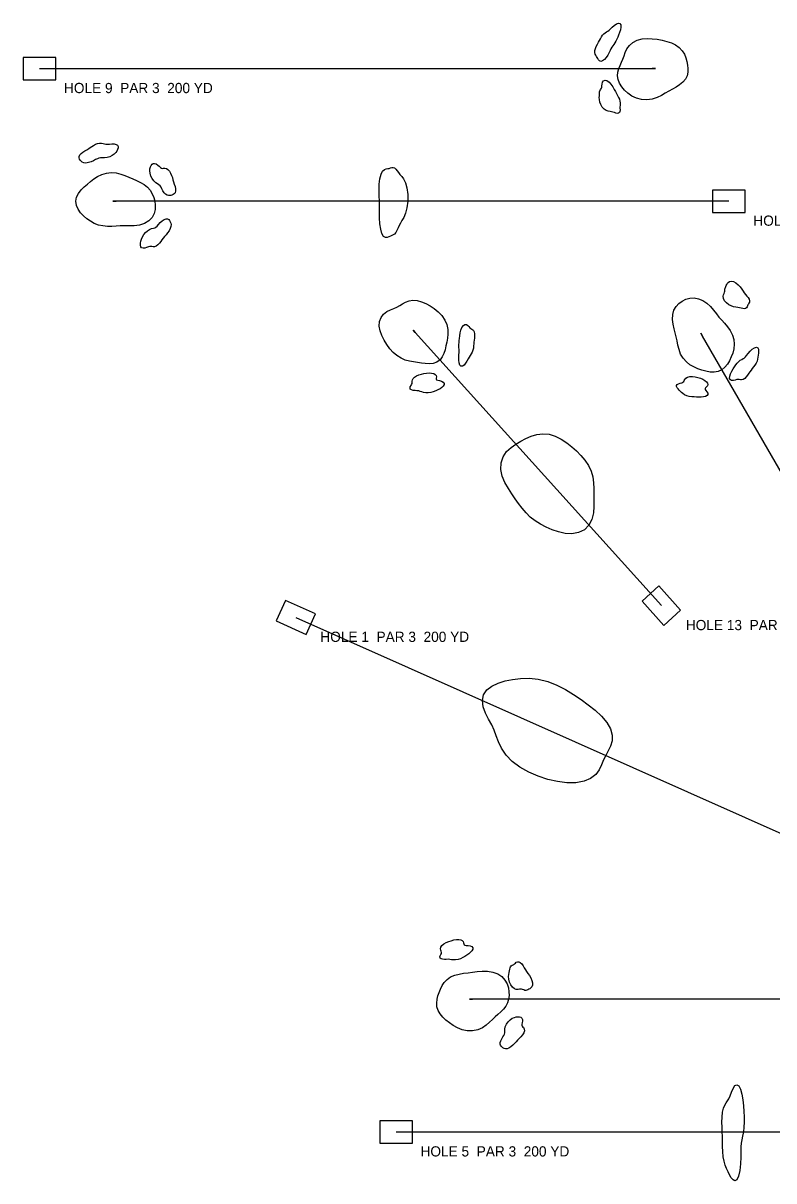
# Model space of a CAD drawing. Extents: x 425811 to 428363, y 1577263 to 1578528.
# Drawn here: x 426805 to 427540, y 1577263 to 1578397 of the extents above; entities that cross this region are included whole.
import ezdxf

# ---------------------------------------------------------------- set-up
doc = ezdxf.new("R2010")
doc.units = 21
for name, color, linetype, true_color in [('L-GOLF-ANNO', 7, 'Continuous', 0xffd23c), ('L-GOLF-BNKR', 7, 'Continuous', 0xd8c088), ('L-GOLF-CL', 7, 'Continuous', 0xffffff), ('L-GOLF-FLAG', 7, 'Continuous', 0xe0262b), ('L-GOLF-GRN', 7, 'Continuous', 0x36b84a), ('L-GOLF-TEE', 7, 'Continuous', 0x8fd16a), ('L-GOLF-WATR', 7, 'Continuous', 0x2b6f9a)]:
    doc.layers.add(name, color=color, linetype=linetype, true_color=true_color)

msp = doc.modelspace()

# ---------------------------------------------------------------- linework, layer by layer
at = {"layer": 'L-GOLF-BNKR'}
for points, elevation in [([(427368.1, 1578362.4), (427367.5, 1578363.5), (427366.8, 1578364.5), (427366, 1578365.5), (427365.4, 1578366.7), (427365, 1578368.2), (427365.1, 1578370.1), (427365.7, 1578372.2), (427366.5, 1578374.3), (427367.6, 1578376.4), (427368.7, 1578378.3), (427369.6, 1578380), (427370.6, 1578381.8), (427371.6, 1578383.5), (427372.7, 1578385.1), (427374, 1578386.5), (427375.3, 1578387.6), (427376.6, 1578388.5), (427377.8, 1578389.2), (427379.1, 1578390.1), (427380.5, 1578391.4), (427382.1, 1578393.1), (427384.1, 1578394.8), (427386.2, 1578396.3), (427388.1, 1578397), (427389.6, 1578396.7), (427390.5, 1578395.3), (427390.6, 1578393.1), (427390.1, 1578390.5), (427389.3, 1578387.9), (427388.4, 1578385.4), (427387.5, 1578383.2), (427386.6, 1578381.3), (427385.7, 1578379.5), (427384.8, 1578377.8), (427383.8, 1578376.2), (427382.7, 1578374.8), (427381.7, 1578373.4), (427380.8, 1578372), (427380, 1578370.3), (427379, 1578368.2), (427377.8, 1578365.8), (427376.3, 1578363.4), (427374.5, 1578361.3), (427372.7, 1578360), (427371.1, 1578359.6), (427369.8, 1578360.1), (427368.8, 1578361.1), (427368.1, 1578362.4)], 74.9), ([(427389.2, 1578309.4), (427388.3, 1578308.7), (427387.1, 1578308.6), (427385.7, 1578308.9), (427384.2, 1578309.5), (427382.8, 1578309.9), (427381.5, 1578310.2), (427380, 1578310.4), (427378.2, 1578310.7), (427376.3, 1578311.4), (427374.2, 1578312.8), (427372.4, 1578314.8), (427370.9, 1578317.2), (427369.9, 1578319.7), (427369.5, 1578322.1), (427369.4, 1578324.1), (427369.5, 1578325.8), (427369.6, 1578327.2), (427369.7, 1578328.6), (427369.8, 1578329.8), (427370.1, 1578330.8), (427370.6, 1578331.7), (427371.1, 1578332.5), (427371.5, 1578333.2), (427371.8, 1578334.3), (427372, 1578335.7), (427372.2, 1578337.4), (427372.7, 1578339.2), (427373.6, 1578340.6), (427375.1, 1578341.1), (427376.9, 1578340.7), (427379, 1578339.2), (427380.9, 1578337.1), (427382.6, 1578334.6), (427384, 1578332.2), (427385.2, 1578330), (427386.3, 1578328), (427387.4, 1578326.1), (427388.4, 1578324.3), (427389.2, 1578322.5), (427389.7, 1578320.7), (427389.9, 1578319.1), (427389.9, 1578317.6), (427389.8, 1578316.3), (427389.7, 1578315), (427389.7, 1578313.6), (427389.8, 1578312.1), (427389.7, 1578310.6), (427389.2, 1578309.4)], 73.5), ([(426860.5, 1578263.8), (426860.1, 1578265.1), (426860.1, 1578266.4), (426860.7, 1578267.9), (426862, 1578269.4), (426863.8, 1578270.8), (426865.8, 1578272), (426867.7, 1578273.1), (426869.5, 1578274.1), (426871, 1578275.1), (426872.5, 1578276.2), (426874.1, 1578277.3), (426876, 1578278.4), (426878.1, 1578279.1), (426880.1, 1578279.5), (426882, 1578279.4), (426883.6, 1578279.1), (426885, 1578278.7), (426886.4, 1578278.4), (426888, 1578278.5), (426890, 1578278.6), (426892.2, 1578278.8), (426894.5, 1578278.7), (426896.4, 1578278.3), (426897.7, 1578277.4), (426898.3, 1578276.2), (426898.3, 1578274.8), (426897.8, 1578273.3), (426897, 1578271.8), (426895.9, 1578270.2), (426894.4, 1578268.7), (426892.5, 1578267.4), (426890.1, 1578266.2), (426887.5, 1578265.5), (426884.9, 1578265.1), (426882.7, 1578265), (426880.9, 1578265), (426879.4, 1578264.9), (426878, 1578264.3), (426876.3, 1578263.4), (426874.3, 1578262.3), (426871.8, 1578261.2), (426869.2, 1578260.4), (426866.8, 1578260), (426864.7, 1578260.2), (426863.2, 1578260.8), (426862, 1578261.7), (426861.2, 1578262.7), (426860.5, 1578263.8)], 71.8), ([(426935.5, 1578259.2), (426937.1, 1578258.1), (426938.5, 1578256.9), (426939.8, 1578255.7), (426940.8, 1578255), (426941.8, 1578254.8), (426942.8, 1578254.9), (426944.1, 1578255), (426945.5, 1578254.7), (426947.1, 1578253.7), (426948.5, 1578252.2), (426949.7, 1578250.2), (426950.7, 1578247.9), (426951.4, 1578245.8), (426952, 1578243.6), (426952.6, 1578241.5), (426953.3, 1578239.3), (426954, 1578237), (426954.4, 1578234.8), (426954.4, 1578232.7), (426954, 1578231), (426953.2, 1578229.9), (426952.1, 1578229.2), (426951, 1578228.7), (426949.9, 1578228.4), (426948.7, 1578228.2), (426947.5, 1578228.2), (426946.2, 1578228.5), (426944.8, 1578229.5), (426943.4, 1578231), (426942.2, 1578232.9), (426941.2, 1578234.8), (426940.3, 1578236.4), (426939.4, 1578237.6), (426938.3, 1578238.6), (426936.9, 1578239.5), (426935.2, 1578240.7), (426933.4, 1578242.5), (426931.7, 1578244.8), (426930.3, 1578247.3), (426929.6, 1578250), (426929.3, 1578252.4), (426929.5, 1578254.5), (426930, 1578256.2), (426930.7, 1578257.7), (426931.6, 1578258.8), (426932.7, 1578259.5), (426934, 1578259.7), (426935.5, 1578259.2)], 73.1), ([(427154.2, 1578222.6), (427154, 1578227.9), (427153.9, 1578233.5), (427154, 1578239.3), (427154.6, 1578244.7), (427155.8, 1578249.1), (427157.3, 1578252.2), (427159, 1578253.8), (427160.7, 1578254.4), (427162.3, 1578254.6), (427163.7, 1578254.7), (427165, 1578255.2), (427166.3, 1578255.6), (427167.6, 1578255.8), (427169, 1578255.3), (427170.3, 1578254.1), (427171.6, 1578252.5), (427172.9, 1578250.7), (427174.3, 1578248.9), (427176, 1578247), (427177.8, 1578244.4), (427179.6, 1578240.7), (427181.1, 1578235.6), (427181.9, 1578229.3), (427181.9, 1578222.6), (427181.1, 1578216.2), (427179.6, 1578210.9), (427177.9, 1578206.8), (427176.2, 1578203.8), (427174.8, 1578201.3), (427173.5, 1578198.9), (427172.4, 1578196.5), (427171.3, 1578194), (427170.2, 1578192), (427168.9, 1578190.5), (427167.6, 1578189.6), (427166.3, 1578189), (427164.9, 1578188.5), (427163.5, 1578187.7), (427161.8, 1578187.1), (427160, 1578187), (427158.2, 1578188.1), (427156.6, 1578190.9), (427155.4, 1578195.2), (427154.6, 1578200.5), (427154.3, 1578206.3), (427154.3, 1578212), (427154.3, 1578217.4), (427154.2, 1578222.6)], 74.2), ([(426947.9, 1578204.7), (426948.7, 1578203.7), (426949.3, 1578202.6), (426949.8, 1578201.2), (426950.1, 1578199.7), (426949.9, 1578197.9), (426949.3, 1578195.9), (426948.3, 1578193.7), (426946.8, 1578191.7), (426945.2, 1578189.8), (426943.7, 1578188.1), (426942.4, 1578186.5), (426941.2, 1578184.9), (426940, 1578183.2), (426938.7, 1578181.5), (426937.2, 1578179.9), (426935.5, 1578178.7), (426933.9, 1578178.1), (426932.5, 1578178), (426931.4, 1578178.2), (426930.3, 1578178.4), (426929.2, 1578178.4), (426927.9, 1578178), (426926.2, 1578177.4), (426924.4, 1578176.8), (426922.7, 1578176.6), (426921.3, 1578177), (426920.4, 1578178), (426920.1, 1578179.5), (426920.2, 1578181.4), (426920.6, 1578183.4), (426921.3, 1578185.5), (426922.3, 1578187.7), (426923.5, 1578189.9), (426925.1, 1578192), (426927.1, 1578193.7), (426929.1, 1578195), (426931.1, 1578195.8), (426932.8, 1578196.3), (426934.1, 1578196.6), (426935.3, 1578197.2), (426936.4, 1578198.2), (426937.8, 1578199.8), (426939.5, 1578201.7), (426941.4, 1578203.5), (426943.4, 1578204.8), (426945.3, 1578205.4), (426946.8, 1578205.4), (426947.9, 1578204.7)], 74), ([(427492.9, 1578138.3), (427493.3, 1578139.1), (427493.8, 1578140), (427494.3, 1578141), (427494.8, 1578142.1), (427495.7, 1578143.2), (427496.9, 1578144.1), (427498.7, 1578144.4), (427500.9, 1578143.9), (427503.3, 1578142.7), (427505.5, 1578140.8), (427507.4, 1578138.7), (427509, 1578136.6), (427510.2, 1578134.6), (427511.4, 1578133), (427512.7, 1578131.4), (427514, 1578129.8), (427515.2, 1578128.2), (427516.1, 1578126.6), (427516.5, 1578125.1), (427516.5, 1578123.8), (427516, 1578122.8), (427515.4, 1578121.9), (427514.9, 1578121.1), (427514.5, 1578120.2), (427514.1, 1578119.2), (427513.5, 1578118.3), (427512.6, 1578117.7), (427511.4, 1578117.4), (427509.9, 1578117.5), (427508.3, 1578117.9), (427506.6, 1578118.3), (427505, 1578118.6), (427503.1, 1578118.9), (427501, 1578119.3), (427498.7, 1578120.1), (427496.2, 1578121.3), (427493.9, 1578123.1), (427492.1, 1578125.2), (427491.1, 1578127.5), (427490.8, 1578129.5), (427491.1, 1578131.1), (427491.6, 1578132.4), (427492.1, 1578133.5), (427492.3, 1578134.5), (427492.4, 1578135.5), (427492.4, 1578136.5), (427492.6, 1578137.5), (427492.9, 1578138.3)], 70.4), ([(427242.7, 1578098.8), (427243.6, 1578098), (427244.6, 1578097.4), (427245.5, 1578096.8), (427246.4, 1578095.9), (427247, 1578094.6), (427247.4, 1578092.8), (427247.4, 1578090.7), (427247.2, 1578088.6), (427246.9, 1578086.6), (427246.7, 1578084.7), (427246.6, 1578082.9), (427246.4, 1578080.9), (427246.2, 1578078.9), (427245.7, 1578076.8), (427244.9, 1578074.9), (427244, 1578073.1), (427243, 1578071.6), (427242, 1578070), (427241, 1578068.2), (427239.9, 1578066.1), (427238.6, 1578064), (427237.1, 1578062.1), (427235.5, 1578061), (427234, 1578061), (427232.8, 1578062.2), (427232.1, 1578064.4), (427231.8, 1578067.1), (427231.9, 1578069.9), (427232, 1578072.3), (427232.2, 1578074.4), (427232.2, 1578076), (427232.1, 1578077.6), (427232, 1578079.1), (427231.9, 1578080.7), (427232, 1578082.4), (427232.2, 1578084.2), (427232.4, 1578086.1), (427232.5, 1578088.3), (427232.8, 1578090.8), (427233.2, 1578093.6), (427233.9, 1578096.4), (427235, 1578099), (427236.4, 1578100.9), (427237.9, 1578101.9), (427239.4, 1578101.8), (427240.7, 1578101), (427241.8, 1578099.9), (427242.7, 1578098.8)], 71.8), ([(427524.6, 1578079), (427525.3, 1578077.6), (427525.4, 1578075.8), (427525.3, 1578073.7), (427525.1, 1578071.8), (427524.8, 1578069.9), (427524.4, 1578068), (427523.9, 1578066.1), (427523.1, 1578064.1), (427521.9, 1578062.1), (427520.6, 1578060.3), (427519.3, 1578058.7), (427518.1, 1578057.2), (427516.9, 1578055.7), (427515.9, 1578054.1), (427514.7, 1578052.3), (427513.3, 1578050.6), (427511.8, 1578049.1), (427510.2, 1578048.2), (427508.8, 1578047.8), (427507.6, 1578047.8), (427506.5, 1578048.1), (427505.3, 1578048.1), (427504, 1578047.9), (427502.4, 1578047.4), (427500.7, 1578047.1), (427499, 1578047.1), (427497.8, 1578047.8), (427497.1, 1578049.2), (427497.2, 1578051.3), (427498, 1578053.7), (427499.1, 1578056.1), (427500.4, 1578058.4), (427501.8, 1578060.5), (427503.2, 1578062.4), (427504.6, 1578064.2), (427506, 1578065.7), (427507.5, 1578066.9), (427508.9, 1578067.8), (427510.2, 1578068.5), (427511.4, 1578069.1), (427512.5, 1578070.1), (427513.7, 1578071.6), (427515.2, 1578073.6), (427517.1, 1578075.8), (427519.3, 1578077.8), (427521.4, 1578079.2), (427523.3, 1578079.6), (427524.6, 1578079)], 70.4), ([(427212.9, 1578047), (427214.8, 1578046.4), (427216.5, 1578045.5), (427217.4, 1578044.3), (427217.5, 1578043), (427216.7, 1578041.6), (427215.3, 1578040.2), (427213.5, 1578039), (427211.4, 1578037.9), (427209.3, 1578036.8), (427206.9, 1578035.9), (427204.4, 1578035.3), (427201.9, 1578034.9), (427199.5, 1578035), (427197.3, 1578035.3), (427195.6, 1578035.9), (427194, 1578036.4), (427192.6, 1578036.8), (427190.9, 1578037.1), (427189.1, 1578037.2), (427187.2, 1578037.4), (427185.5, 1578037.9), (427184.4, 1578038.7), (427184.1, 1578039.7), (427184.4, 1578040.9), (427185.1, 1578042.1), (427185.7, 1578043.1), (427186.1, 1578044.1), (427186.2, 1578045.2), (427186.2, 1578046.4), (427186.4, 1578047.7), (427187.1, 1578049.1), (427188.5, 1578050.5), (427190.4, 1578051.7), (427192.7, 1578052.7), (427195.3, 1578053.4), (427197.8, 1578053.9), (427200.4, 1578054.3), (427202.9, 1578054.5), (427205.2, 1578054.4), (427207.3, 1578054), (427208.8, 1578053.1), (427209.7, 1578052), (427209.9, 1578050.7), (427209.7, 1578049.5), (427209.7, 1578048.5), (427210.1, 1578047.8), (427211.2, 1578047.4), (427212.9, 1578047)], 72.1), ([(427473.2, 1578038.3), (427473.9, 1578037.4), (427474.8, 1578036.1), (427475.6, 1578034.8), (427475.7, 1578033.5), (427475, 1578032.3), (427473.5, 1578031.5), (427471.5, 1578031.1), (427469.2, 1578030.9), (427466.9, 1578030.9), (427464.6, 1578030.9), (427462.3, 1578031), (427459.9, 1578031.1), (427457.4, 1578031.5), (427455.1, 1578032.1), (427453, 1578033.1), (427451.2, 1578034.2), (427449.9, 1578035.4), (427448.7, 1578036.6), (427447.7, 1578037.7), (427446.6, 1578038.8), (427445.6, 1578039.9), (427444.9, 1578041.1), (427444.9, 1578042.2), (427445.6, 1578043.2), (427447, 1578043.9), (427448.6, 1578044.5), (427450.2, 1578044.9), (427451.4, 1578045.3), (427452.2, 1578046), (427452.6, 1578047), (427453.2, 1578048.2), (427454.2, 1578049.4), (427455.8, 1578050.4), (427458, 1578051), (427460.6, 1578051.1), (427463.4, 1578050.8), (427466, 1578050.1), (427468.5, 1578049.3), (427470.8, 1578048.3), (427472.8, 1578047.1), (427474.4, 1578045.9), (427475.4, 1578044.5), (427475.7, 1578043.1), (427475.3, 1578041.8), (427474.4, 1578040.8), (427473.6, 1578039.9), (427473.1, 1578039.1), (427473.2, 1578038.3)], 70.7), ([(427213.7, 1577483.8), (427214.3, 1577485.1), (427214.8, 1577486.1), (427214.9, 1577487.1), (427214.6, 1577488.1), (427214.2, 1577489.3), (427214, 1577490.6), (427214.3, 1577492.2), (427215.4, 1577493.8), (427217.2, 1577495.3), (427219.5, 1577496.6), (427222, 1577497.7), (427224.5, 1577498.5), (427227, 1577499.2), (427229.5, 1577499.6), (427231.8, 1577499.7), (427233.8, 1577499.5), (427235.3, 1577498.8), (427236.2, 1577497.7), (427236.6, 1577496.5), (427236.7, 1577495.4), (427237, 1577494.6), (427237.7, 1577494.1), (427239.1, 1577493.9), (427241, 1577493.8), (427243, 1577493.4), (427244.7, 1577492.7), (427245.7, 1577491.6), (427245.7, 1577490.2), (427244.8, 1577488.7), (427243.4, 1577487.2), (427241.7, 1577485.8), (427239.9, 1577484.5), (427237.9, 1577483.2), (427235.8, 1577482), (427233.6, 1577480.9), (427231.2, 1577480.2), (427228.8, 1577479.8), (427226.6, 1577479.8), (427224.7, 1577479.9), (427223, 1577480.1), (427221.4, 1577480.3), (427219.6, 1577480.2), (427217.8, 1577480.2), (427216, 1577480.3), (427214.5, 1577480.7), (427213.6, 1577481.5), (427213.4, 1577482.6), (427213.7, 1577483.8)], 72.4), ([(427285.8, 1577475.2), (427286.5, 1577475.8), (427287.3, 1577476.6), (427288.1, 1577477.4), (427289.2, 1577477.9), (427290.6, 1577477.9), (427292, 1577477.1), (427293.5, 1577475.7), (427294.8, 1577473.8), (427296, 1577471.9), (427297.1, 1577470), (427298.3, 1577468.2), (427299.6, 1577466.4), (427301.1, 1577464.4), (427302.4, 1577462.1), (427303.5, 1577459.5), (427304.1, 1577457.1), (427304, 1577454.9), (427303.4, 1577453.3), (427302.5, 1577452.2), (427301.4, 1577451.4), (427300.4, 1577450.9), (427299.4, 1577450.4), (427298.5, 1577450.1), (427297.6, 1577449.9), (427296.6, 1577449.9), (427295.5, 1577450.3), (427294.4, 1577450.7), (427293.4, 1577451.1), (427292.4, 1577451.2), (427291.3, 1577451), (427289.9, 1577450.8), (427288.2, 1577450.8), (427286.3, 1577451.5), (427284.4, 1577453), (427282.7, 1577455.2), (427281.5, 1577457.9), (427280.8, 1577460.7), (427280.7, 1577463.3), (427280.9, 1577465.5), (427281.2, 1577467.3), (427281.5, 1577468.9), (427281.8, 1577470.5), (427282.1, 1577471.8), (427282.6, 1577473), (427283.3, 1577473.9), (427284.1, 1577474.4), (427285, 1577474.8), (427285.8, 1577475.2)], 73.3), ([(427294.2, 1577419.9), (427293.9, 1577418.2), (427293.7, 1577416.7), (427293.7, 1577415.6), (427294, 1577414.7), (427294.7, 1577414), (427295.5, 1577413.1), (427296, 1577411.8), (427296.1, 1577410.2), (427295.4, 1577408.2), (427294.3, 1577406.3), (427292.7, 1577404.4), (427291.1, 1577402.8), (427289.5, 1577401.2), (427288, 1577399.6), (427286.4, 1577397.9), (427284.7, 1577396.1), (427282.8, 1577394.5), (427280.9, 1577393.3), (427279.1, 1577392.6), (427277.5, 1577392.5), (427276.2, 1577392.9), (427275.1, 1577393.6), (427274.2, 1577394.3), (427273.4, 1577395.1), (427272.8, 1577396.1), (427272.4, 1577397.3), (427272.5, 1577398.9), (427273, 1577400.6), (427274, 1577402.5), (427275.1, 1577404.3), (427276, 1577405.8), (427276.6, 1577407.1), (427276.8, 1577408.4), (427276.8, 1577409.9), (427276.9, 1577411.9), (427277.4, 1577414.2), (427278.5, 1577416.8), (427280.1, 1577419.2), (427282.1, 1577421.1), (427284.2, 1577422.6), (427286.3, 1577423.4), (427288.2, 1577423.9), (427289.9, 1577424.1), (427291.4, 1577424), (427292.7, 1577423.6), (427293.6, 1577422.7), (427294.1, 1577421.4), (427294.2, 1577419.9)], 74), ([(427510.6, 1577311.2), (427509.8, 1577307.1), (427509.1, 1577303.6), (427508.5, 1577300.3), (427508.1, 1577296.6), (427508, 1577292), (427508, 1577286.4), (427507.7, 1577279.9), (427507, 1577273.4), (427505.9, 1577268), (427504.2, 1577264.5), (427502.3, 1577263.3), (427500.4, 1577264.2), (427498.6, 1577266.4), (427497, 1577269.3), (427495.5, 1577272.3), (427494.1, 1577275.4), (427492.8, 1577278.7), (427491.7, 1577282.5), (427490.8, 1577287), (427490.3, 1577292), (427490, 1577297.1), (427490, 1577302.1), (427490, 1577306.7), (427489.9, 1577311.2), (427489.7, 1577315.8), (427489.6, 1577320.7), (427489.7, 1577325.7), (427490.2, 1577330.5), (427491.1, 1577334.6), (427492.3, 1577337.6), (427493.7, 1577339.8), (427495, 1577341.7), (427496.3, 1577343.8), (427497.5, 1577346.7), (427498.8, 1577350.3), (427500.4, 1577353.9), (427502.2, 1577356.6), (427504.2, 1577357.5), (427506.1, 1577356.3), (427507.8, 1577353), (427509, 1577348.2), (427510, 1577342.6), (427510.6, 1577336.9), (427511, 1577331.3), (427511.3, 1577326), (427511.3, 1577320.8), (427511.1, 1577315.8), (427510.6, 1577311.2)], 69)]:
    msp.add_lwpolyline(points, close=True, dxfattribs=dict(at, elevation=elevation))
at = {"layer": 'L-GOLF-CL'}
for p, q in [((426821.3, 1578352.5, 74.7), (427421.3, 1578352.5, 75.2)), ((427496.3, 1578222.6, 72.9), (426896.3, 1578222.6, 74.8)), ((427430.2, 1577826.6, 72.6), (427189.3, 1578094.1, 74.3)), ((427770.4, 1577571, 71.6), (427470.4, 1578090.6, 72.2)), ((427072.3, 1577815.1, 73.1), (427620.4, 1577571, 70.9)), ((427845.4, 1577441.1, 69.4), (427245.4, 1577441.1, 75)), ((427170.4, 1577311.2, 76.2), (427770.4, 1577311.2, 69.2))]:
    msp.add_line(p, q, dxfattribs=at)
at = {"layer": 'L-GOLF-FLAG'}
for p, q in [((427421.3, 1578352.5, 75.2), (427421.3, 1578352.5, 83.2)), ((426896.3, 1578222.6, 74.8), (426896.3, 1578222.6, 82.8)), ((427189.3, 1578094.1, 74.3), (427189.3, 1578094.1, 82.3)), ((427470.4, 1578090.6, 72.2), (427470.4, 1578090.6, 80.2)), ((427245.4, 1577441.1, 75), (427245.4, 1577441.1, 83))]:
    msp.add_line(p, q, dxfattribs=at)
for points in [[(427421.3, 1578352.5, 83.2), (427424.5, 1578352.5, 82.2), (427421.3, 1578352.5, 81.2)], [(426896.3, 1578222.6, 82.8), (426893.1, 1578222.6, 81.8), (426896.3, 1578222.6, 80.8)], [(427189.3, 1578094.1, 82.3), (427187.2, 1578096.5, 81.3), (427189.3, 1578094.1, 80.3)], [(427470.4, 1578090.6, 80.2), (427468.8, 1578093.4, 79.2), (427470.4, 1578090.6, 78.2)], [(427245.4, 1577441.1, 83), (427242.2, 1577441.1, 82), (427245.4, 1577441.1, 81)]]:
    msp.add_3dface(points, dxfattribs=at)
at = {"layer": 'L-GOLF-GRN'}
for points, elevation in [([(427456.3, 1578352.5), (427456.2, 1578348.9), (427455.4, 1578345.4), (427453.7, 1578342.1), (427451.2, 1578339.1), (427448.1, 1578336.5), (427444.6, 1578334.4), (427441.1, 1578332.4), (427437.6, 1578330.5), (427434.1, 1578328.4), (427430.4, 1578326.2), (427426.1, 1578324.1), (427421.3, 1578322.6), (427416.1, 1578321.8), (427410.8, 1578322.1), (427405.8, 1578323.4), (427401.3, 1578325.5), (427397.4, 1578328.3), (427394.1, 1578331.4), (427391.4, 1578334.7), (427389.3, 1578338.1), (427387.9, 1578341.7), (427387.3, 1578345.4), (427387.5, 1578349), (427388.5, 1578352.5), (427389.8, 1578355.7), (427391.3, 1578358.8), (427392.5, 1578361.8), (427393.7, 1578364.9), (427394.9, 1578368.3), (427396.5, 1578371.8), (427398.9, 1578375.2), (427402.3, 1578378.1), (427406.5, 1578380.3), (427411.3, 1578381.6), (427416.3, 1578382), (427421.3, 1578381.8), (427426.2, 1578381.2), (427430.9, 1578380.4), (427435.5, 1578379.2), (427440, 1578377.7), (427444.2, 1578375.7), (427447.8, 1578373.1), (427450.7, 1578370), (427452.8, 1578366.7), (427454.3, 1578363.1), (427455.2, 1578359.6), (427455.9, 1578356), (427456.3, 1578352.5)], 75.2), ([(426857, 1578222.6), (426857.6, 1578226.6), (426859.4, 1578230.3), (426862, 1578233.7), (426865, 1578236.7), (426868.2, 1578239.4), (426871.4, 1578242), (426874.6, 1578244.5), (426878.2, 1578246.9), (426882.3, 1578248.9), (426886.8, 1578250.2), (426891.5, 1578250.7), (426896.3, 1578250.3), (426900.8, 1578249.2), (426905, 1578247.7), (426908.8, 1578246.2), (426912.6, 1578244.6), (426916.4, 1578242.9), (426920.1, 1578241.1), (426923.7, 1578239), (426927, 1578236.4), (426929.6, 1578233.3), (426931.6, 1578230), (426933.1, 1578226.4), (426934.1, 1578222.6), (426934.6, 1578218.7), (426934.5, 1578214.6), (426933.6, 1578210.6), (426931.6, 1578206.8), (426928.4, 1578203.4), (426924.2, 1578200.9), (426919.3, 1578199.3), (426914.1, 1578198.6), (426909.2, 1578198.4), (426904.6, 1578198.4), (426900.4, 1578198.4), (426896.3, 1578198.3), (426892.1, 1578198), (426887.8, 1578198), (426883.4, 1578198.4), (426879, 1578199.3), (426874.9, 1578200.9), (426871.1, 1578203), (426867.6, 1578205.5), (426864.4, 1578208.3), (426861.5, 1578211.4), (426859.1, 1578214.9), (426857.5, 1578218.6), (426857, 1578222.6)], 74.8), ([(427168.2, 1578117.5), (427171.2, 1578118.9), (427174, 1578120.4), (427176.7, 1578122.1), (427179.8, 1578123.8), (427183.2, 1578125), (427187, 1578125.6), (427191.1, 1578125.3), (427195.4, 1578124.2), (427199.6, 1578122.5), (427203.8, 1578120.3), (427207.9, 1578117.5), (427211.8, 1578114.3), (427215.3, 1578110.6), (427218.1, 1578106.3), (427220.1, 1578101.8), (427221.2, 1578097.1), (427221.3, 1578092.6), (427220.9, 1578088.5), (427220.1, 1578084.6), (427219.3, 1578080.9), (427218.4, 1578077.2), (427217.3, 1578073.6), (427215.7, 1578070.2), (427213.5, 1578067.2), (427210.5, 1578065.1), (427206.9, 1578063.8), (427203, 1578063.4), (427199.1, 1578063.6), (427195.2, 1578064.1), (427191.4, 1578064.7), (427187.6, 1578065.2), (427183.6, 1578066), (427179.5, 1578067.1), (427175.4, 1578068.9), (427171.3, 1578071.4), (427167.6, 1578074.6), (427164.3, 1578078.2), (427161.3, 1578082.2), (427158.7, 1578086.5), (427156.5, 1578091), (427154.8, 1578095.7), (427154, 1578100.4), (427154.3, 1578104.9), (427155.8, 1578108.9), (427158.3, 1578112.1), (427161.5, 1578114.5), (427164.9, 1578116.2), (427168.2, 1578117.5)], 74.3), ([(427450.6, 1578124.9), (427454.3, 1578126.6), (427458.2, 1578127.6), (427462.4, 1578127.9), (427466.7, 1578127.2), (427470.9, 1578125.5), (427474.9, 1578122.9), (427478.4, 1578119.6), (427481.4, 1578116), (427484.1, 1578112.5), (427486.6, 1578109.2), (427489.3, 1578106.2), (427492.1, 1578103.1), (427495, 1578099.7), (427497.7, 1578095.9), (427499.8, 1578091.6), (427501.1, 1578087.1), (427501.5, 1578082.5), (427501.1, 1578078.1), (427500.1, 1578074), (427498.7, 1578070.2), (427497, 1578066.5), (427495, 1578063), (427492.5, 1578060), (427489.5, 1578057.6), (427485.9, 1578056), (427482, 1578055.3), (427478, 1578055.4), (427473.9, 1578056.1), (427469.9, 1578057.2), (427466, 1578058.6), (427462.1, 1578060.3), (427458.2, 1578062.5), (427454.7, 1578065.4), (427451.6, 1578068.9), (427449.1, 1578073), (427447.5, 1578077.4), (427446.4, 1578081.7), (427445.6, 1578085.8), (427444.8, 1578089.7), (427443.8, 1578093.7), (427442.7, 1578097.8), (427441.7, 1578102.3), (427441.1, 1578106.9), (427441.3, 1578111.6), (427442.5, 1578115.8), (427444.6, 1578119.5), (427447.3, 1578122.6), (427450.6, 1578124.9)], 72.2), ([(427210.7, 1577441.1), (427211.5, 1577444.6), (427212.6, 1577447.9), (427213.9, 1577451.2), (427215.5, 1577454.5), (427217.6, 1577457.7), (427220.4, 1577460.6), (427223.8, 1577463), (427227.9, 1577464.7), (427232.2, 1577465.9), (427236.6, 1577466.6), (427241, 1577467.2), (427245.4, 1577467.8), (427250, 1577468.3), (427254.9, 1577468.7), (427260.1, 1577468.7), (427265.2, 1577467.8), (427270, 1577466), (427274, 1577463.3), (427277, 1577460), (427279.1, 1577456.2), (427280.4, 1577452.4), (427281, 1577448.5), (427281.1, 1577444.8), (427280.7, 1577441.1), (427279.6, 1577437.6), (427277.9, 1577434.3), (427275.6, 1577431.4), (427272.9, 1577428.7), (427270.2, 1577426.3), (427267.5, 1577423.9), (427264.8, 1577421.4), (427262, 1577418.7), (427258.8, 1577415.9), (427255, 1577413.3), (427250.5, 1577411.3), (427245.4, 1577410.2), (427240.2, 1577410.2), (427235.1, 1577411.3), (427230.5, 1577413.2), (427226.4, 1577415.5), (427222.7, 1577418.1), (427219.3, 1577420.8), (427216.2, 1577423.7), (427213.6, 1577426.8), (427211.6, 1577430.2), (427210.5, 1577433.8), (427210.3, 1577437.5), (427210.7, 1577441.1)], 75)]:
    msp.add_lwpolyline(points, close=True, dxfattribs=dict(at, elevation=elevation))
at = {"layer": 'L-GOLF-TEE'}
for points, elevation in [([(426837.3, 1578341.5), (426837.3, 1578363.5), (426805.3, 1578363.5), (426805.3, 1578341.5), (426837.3, 1578341.5)], 74.7), ([(427480.3, 1578233.6), (427480.3, 1578211.6), (427512.3, 1578211.6), (427512.3, 1578233.6), (427480.3, 1578233.6)], 72.9), ([(427427.7, 1577845.9), (427411.3, 1577831.1), (427432.7, 1577807.3), (427449.1, 1577822.1), (427427.7, 1577845.9)], 72.6), ([(427082.4, 1577798.5), (427091.4, 1577818.6), (427062.2, 1577831.7), (427053.2, 1577811.6), (427082.4, 1577798.5)], 73.1), ([(427186.4, 1577300.2), (427186.4, 1577322.2), (427154.4, 1577322.2), (427154.4, 1577300.2), (427186.4, 1577300.2)], 76.2)]:
    msp.add_lwpolyline(points, close=True, dxfattribs=dict(at, elevation=elevation))
at = {"layer": 'L-GOLF-WATR'}
for points, elevation in [([(427287.7, 1577984.8), (427292.6, 1577987.7), (427297.5, 1577990.3), (427302.7, 1577992.6), (427308.3, 1577994.3), (427314.2, 1577995), (427320.3, 1577994.4), (427326.4, 1577992.6), (427332.2, 1577989.7), (427337.6, 1577986.1), (427342.5, 1577982.2), (427347.1, 1577978.1), (427351.5, 1577973.7), (427355.4, 1577969), (427358.8, 1577963.8), (427361.4, 1577958.3), (427363, 1577952.6), (427363.7, 1577946.8), (427364, 1577941.2), (427364.1, 1577935.7), (427364.2, 1577929.9), (427364.2, 1577923.8), (427363.7, 1577917.4), (427362.2, 1577911.1), (427359.3, 1577905.4), (427354.9, 1577900.9), (427349.2, 1577898.1), (427342.7, 1577897), (427336, 1577897.4), (427329.4, 1577898.9), (427323.2, 1577901), (427317.4, 1577903.5), (427311.9, 1577906.3), (427306.7, 1577909.5), (427301.9, 1577913.2), (427297.7, 1577917.4), (427293.9, 1577921.9), (427290.5, 1577926.5), (427287.2, 1577931.3), (427283.9, 1577936.1), (427280.4, 1577941.4), (427277.1, 1577947.1), (427274.4, 1577953.4), (427273.1, 1577960), (427273.3, 1577966.5), (427275.3, 1577972.4), (427278.7, 1577977.4), (427283, 1577981.5), (427287.7, 1577984.8)], 70.1), ([(427375.7, 1577680), (427373.6, 1577675.5), (427371.7, 1577670.8), (427369.4, 1577665.9), (427366, 1577661.2), (427361, 1577657.3), (427354.5, 1577654.6), (427346.6, 1577653.2), (427337.8, 1577653.2), (427328.5, 1577654.4), (427319, 1577656.5), (427309.5, 1577659.5), (427300.3, 1577663.4), (427291.7, 1577668.3), (427284.1, 1577674), (427278.1, 1577680.3), (427273.7, 1577686.9), (427270.7, 1577693.2), (427268.5, 1577699.1), (427266.5, 1577704.6), (427264.1, 1577710), (427261.1, 1577715.5), (427258.1, 1577721.4), (427255.8, 1577727.6), (427255, 1577733.7), (427256.2, 1577739.4), (427259.4, 1577744.1), (427264.3, 1577747.9), (427270.4, 1577750.7), (427277.2, 1577752.9), (427284.5, 1577754.4), (427292.3, 1577755.4), (427300.8, 1577755.5), (427309.7, 1577754.5), (427318.9, 1577752.2), (427327.9, 1577748.8), (427336.4, 1577744.5), (427344.3, 1577739.7), (427351.6, 1577734.6), (427358.6, 1577729.4), (427365.3, 1577724.1), (427371.5, 1577718.4), (427376.7, 1577712.3), (427380.3, 1577706), (427382.1, 1577699.8), (427381.9, 1577694.1), (427380.3, 1577689), (427378, 1577684.4), (427375.7, 1577680)], 69.6)]:
    msp.add_lwpolyline(points, close=True, dxfattribs=dict(at, elevation=elevation))

# ---------------------------------------------------------------- texts
at = {"layer": 'L-GOLF-ANNO'}
for s, p in [('HOLE 9  PAR 3  200 YD', (426845.3, 1578328.5, 75.2)), ('HOLE 8  PAR 3  200 YD', (427520.3, 1578198.6, 73.4)), ('HOLE 13  PAR 3  120 YD', (427454.2, 1577802.6, 73.1)), ('HOLE 1  PAR 3  200 YD', (427096.3, 1577791.1, 73.6)), ('HOLE 5  PAR 3  200 YD', (427194.4, 1577287.2, 76.7))]:
    msp.add_text(s, height=10, dxfattribs=at).set_placement(p)

doc.saveas('drawing.dxf')
